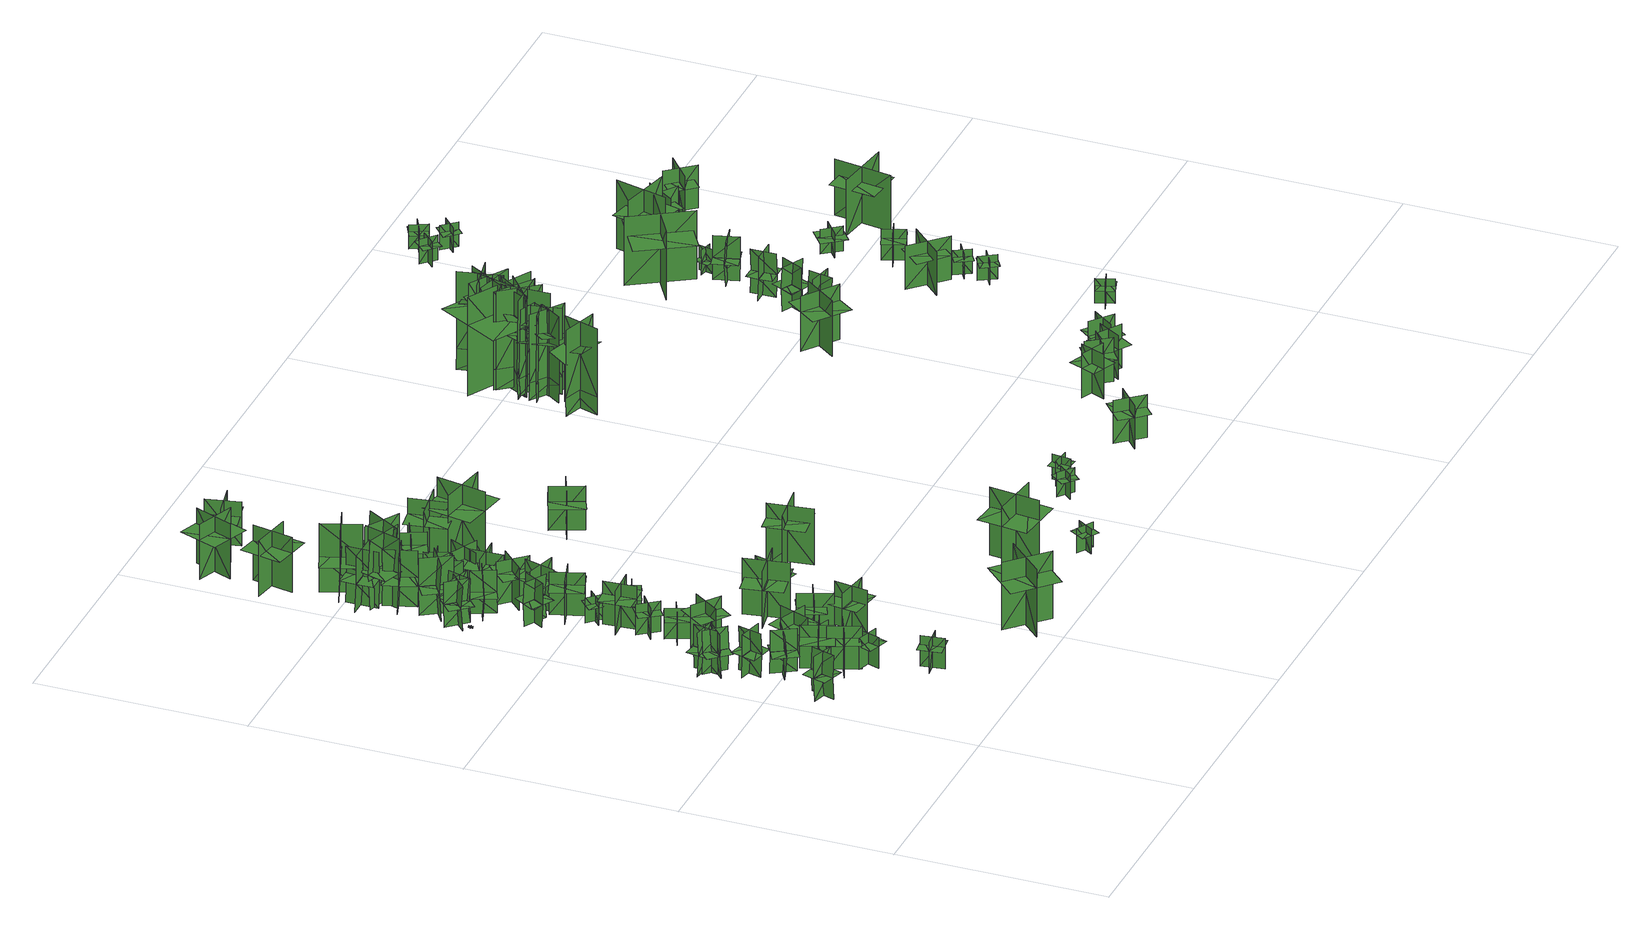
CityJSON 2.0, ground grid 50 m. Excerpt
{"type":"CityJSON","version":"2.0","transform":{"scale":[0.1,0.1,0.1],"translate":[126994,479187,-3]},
"CityObjects":{
"tree1":{"type":"SolitaryVegetationObject","geometry":[{"type":"MultiSurface","lod":"1","boundaries":[[[0,1,2]],[[0,2,3]],[[4,5,6]],[[4,6,7]],[[8,9,5]],[[8,5,4]],[[10,11,1]],[[10,1,0]],[[0,1,12]],[[0,12,13]],[[0,14,15]],[[0,15,1]]]}]},
"tree2":{"type":"SolitaryVegetationObject","geometry":[{"type":"MultiSurface","lod":"1","boundaries":[[[16,17,18]],[[16,18,19]],[[20,21,22]],[[20,22,23]],[[24,25,26]],[[24,26,27]],[[24,27,28]],[[24,28,29]]]}]},
"tree3":{"type":"SolitaryVegetationObject","geometry":[{"type":"MultiSurface","lod":"1","boundaries":[[[30,31,32]],[[30,32,33]],[[34,35,36]],[[34,36,37]],[[38,39,35]],[[38,35,34]],[[40,41,31]],[[40,31,30]],[[30,31,42]],[[30,42,43]],[[30,44,45]],[[30,45,31]]]}]},
"tree4":{"type":"SolitaryVegetationObject","geometry":[{"type":"MultiSurface","lod":"1","boundaries":[[[46,47,48]],[[46,48,49]],[[50,51,52]],[[50,52,53]],[[54,55,51]],[[54,51,50]],[[56,57,47]],[[56,47,46]],[[46,47,58]],[[46,58,59]],[[46,60,61]],[[46,61,47]]]}]},
"tree5":{"type":"SolitaryVegetationObject","geometry":[{"type":"MultiSurface","lod":"1","boundaries":[[[62,63,64]],[[62,64,65]],[[66,67,68]],[[66,68,69]],[[70,71,67]],[[70,67,66]],[[72,73,63]],[[72,63,62]],[[62,63,74]],[[62,74,75]],[[62,76,77]],[[62,77,63]]]}]},
"tree6":{"type":"SolitaryVegetationObject","geometry":[{"type":"MultiSurface","lod":"1","boundaries":[[[78,79,80]],[[78,80,81]],[[82,83,84]],[[82,84,85]],[[86,87,83]],[[86,83,82]],[[88,89,79]],[[88,79,78]],[[78,79,90]],[[78,90,91]],[[78,92,93]],[[78,93,79]]]}]},
"tree7":{"type":"SolitaryVegetationObject","geometry":[{"type":"MultiSurface","lod":"1","boundaries":[[[94,95,96]],[[94,96,97]],[[98,99,100]],[[98,100,101]],[[102,103,104]],[[102,104,105]],[[102,105,106]],[[102,106,107]]]}]},
"tree8":{"type":"SolitaryVegetationObject","geometry":[{"type":"MultiSurface","lod":"1","boundaries":[[[108,109,110]],[[108,110,111]],[[112,113,114]],[[112,114,115]],[[116,117,118]],[[116,118,119]],[[116,119,120]],[[116,120,121]]]}]},
"tree9":{"type":"SolitaryVegetationObject","geometry":[{"type":"MultiSurface","lod":"1","boundaries":[[[122,123,124]],[[122,124,125]],[[126,127,128]],[[126,128,129]],[[130,131,132]],[[130,132,133]],[[130,133,134]],[[130,134,135]]]}]},
"tree10":{"type":"SolitaryVegetationObject","geometry":[{"type":"MultiSurface","lod":"1","boundaries":[[[136,137,138]],[[136,138,139]],[[140,141,142]],[[140,142,143]],[[144,145,146]],[[144,146,147]],[[144,147,148]],[[144,148,149]]]}]},
"tree11":{"type":"SolitaryVegetationObject","geometry":[{"type":"MultiSurface","lod":"1","boundaries":[[[150,151,152]],[[150,152,153]],[[154,155,156]],[[154,156,157]],[[158,159,160]],[[158,160,161]],[[158,161,162]],[[158,162,163]]]}]},
"tree12":{"type":"SolitaryVegetationObject","geometry":[{"type":"MultiSurface","lod":"1","boundaries":[[[164,165,166]],[[164,166,167]],[[168,169,170]],[[168,170,171]],[[172,173,174]],[[172,174,175]],[[172,175,176]],[[172,176,177]]]}]},
"tree13":{"type":"SolitaryVegetationObject","geometry":[{"type":"MultiSurface","lod":"1","boundaries":[[[178,179,180]],[[178,180,181]],[[182,183,184]],[[182,184,185]],[[186,187,188]],[[186,188,189]],[[186,189,190]],[[186,190,191]]]}]},
"tree14":{"type":"SolitaryVegetationObject","geometry":[{"type":"MultiSurface","lod":"1","boundaries":[[[192,193,194]],[[192,194,195]],[[196,197,198]],[[196,198,199]],[[200,201,197]],[[200,197,196]],[[202,203,193]],[[202,193,192]],[[192,193,204]],[[192,204,205]],[[192,206,207]],[[192,207,193]]]}]},
"tree15":{"type":"SolitaryVegetationObject","geometry":[{"type":"MultiSurface","lod":"1","boundaries":[[[208,209,210]],[[208,210,211]],[[212,213,214]],[[212,214,215]],[[216,217,218]],[[216,218,219]],[[216,219,220]],[[216,220,221]]]}]},
"tree16":{"type":"SolitaryVegetationObject","geometry":[{"type":"MultiSurface","lod":"1","boundaries":[[[222,223,224]],[[222,224,225]],[[226,227,228]],[[226,228,229]],[[230,231,227]],[[230,227,226]],[[232,233,223]],[[232,223,222]],[[222,223,234]],[[222,234,235]],[[222,236,237]],[[222,237,223]]]}]},
"tree17":{"type":"SolitaryVegetationObject","geometry":[{"type":"MultiSurface","lod":"1","boundaries":[[[238,239,240]],[[238,240,241]],[[242,243,244]],[[242,244,245]],[[246,247,248]],[[246,248,249]],[[246,249,250]],[[246,250,251]]]}]},
"tree18":{"type":"SolitaryVegetationObject","geometry":[{"type":"MultiSurface","lod":"1","boundaries":[[[252,253,254]],[[252,254,255]],[[256,257,258]],[[256,258,259]],[[260,261,262]],[[260,262,263]],[[260,263,264]],[[260,264,265]]]}]},
"tree19":{"type":"SolitaryVegetationObject","geometry":[{"type":"MultiSurface","lod":"1","boundaries":[[[266,267,268]],[[266,268,269]],[[270,271,272]],[[270,272,273]],[[274,275,271]],[[274,271,270]],[[276,277,267]],[[276,267,266]],[[266,267,278]],[[266,278,279]],[[266,280,281]],[[266,281,267]]]}]},
"tree20":{"type":"SolitaryVegetationObject","geometry":[{"type":"MultiSurface","lod":"1","boundaries":[[[282,283,284]],[[282,284,285]],[[286,287,288]],[[286,288,289]],[[290,291,287]],[[290,287,286]],[[292,293,283]],[[292,283,282]],[[282,283,294]],[[282,294,295]],[[282,296,297]],[[282,297,283]]]}]},
"tree21":{"type":"SolitaryVegetationObject","geometry":[{"type":"MultiSurface","lod":"1","boundaries":[[[298,299,300]],[[298,300,301]],[[302,303,304]],[[302,304,305]],[[306,307,308]],[[306,308,309]],[[306,307,310]],[[306,310,311]]]}]},
"tree22":{"type":"SolitaryVegetationObject","geometry":[{"type":"MultiSurface","lod":"1","boundaries":[[[312,313,314]],[[312,314,315]],[[316,317,318]],[[316,318,319]],[[320,321,322]],[[320,322,323]],[[320,323,324]],[[320,324,325]]]}]},
"tree23":{"type":"SolitaryVegetationObject","geometry":[{"type":"MultiSurface","lod":"1","boundaries":[[[326,327,328]],[[326,328,329]],[[330,331,332]],[[330,332,333]],[[334,335,331]],[[334,331,330]],[[336,337,327]],[[336,327,326]],[[326,327,338]],[[326,338,339]],[[326,340,341]],[[326,341,327]]]}]},
"tree24":{"type":"SolitaryVegetationObject","geometry":[{"type":"MultiSurface","lod":"1","boundaries":[[[342,343,344]],[[342,344,345]],[[346,347,348]],[[346,348,349]],[[350,351,347]],[[350,347,346]],[[352,353,343]],[[352,343,342]],[[342,343,354]],[[342,354,355]],[[342,356,357]],[[342,357,343]]]}]},
"tree25":{"type":"SolitaryVegetationObject","geometry":[{"type":"MultiSurface","lod":"1","boundaries":[[[358,359,360]],[[358,360,361]],[[362,363,364]],[[362,364,365]],[[366,367,368]],[[366,368,369]],[[366,369,370]],[[366,370,371]]]}]},
"tree26":{"type":"SolitaryVegetationObject","geometry":[{"type":"MultiSurface","lod":"1","boundaries":[[[372,373,374]],[[372,374,375]],[[376,377,378]],[[376,378,379]],[[380,381,377]],[[380,377,376]],[[382,383,373]],[[382,373,372]],[[372,373,384]],[[372,384,385]],[[372,386,387]],[[372,387,373]]]}]},
"tree27":{"type":"SolitaryVegetationObject","geometry":[{"type":"MultiSurface","lod":"1","boundaries":[[[388,389,390]],[[388,390,391]],[[392,393,394]],[[392,394,395]],[[396,397,393]],[[396,393,392]],[[398,399,389]],[[398,389,388]],[[388,389,400]],[[388,400,401]],[[388,402,403]],[[388,403,389]]]}]},
"tree28":{"type":"SolitaryVegetationObject","geometry":[{"type":"MultiSurface","lod":"1","boundaries":[[[404,405,406]],[[404,406,407]],[[408,409,410]],[[408,410,411]],[[412,413,414]],[[412,414,415]],[[412,415,416]],[[412,416,417]]]}]},
"tree29":{"type":"SolitaryVegetationObject","geometry":[{"type":"MultiSurface","lod":"1","boundaries":[[[418,419,420]],[[418,420,421]],[[422,423,424]],[[422,424,425]],[[426,427,428]],[[426,428,429]],[[426,429,430]],[[426,430,431]]]}]},
"tree30":{"type":"SolitaryVegetationObject","geometry":[{"type":"MultiSurface","lod":"1","boundaries":[[[432,433,434]],[[432,434,435]],[[436,437,438]],[[436,438,439]],[[440,441,442]],[[440,442,443]],[[440,443,444]],[[440,444,445]]]}]},
"tree31":{"type":"SolitaryVegetationObject","geometry":[{"type":"MultiSurface","lod":"1","boundaries":[[[446,447,448]],[[446,448,449]],[[450,451,452]],[[450,452,453]],[[454,455,451]],[[454,451,450]],[[456,457,447]],[[456,447,446]],[[446,447,458]],[[446,458,459]],[[446,460,461]],[[446,461,447]]]}]},
"tree32":{"type":"SolitaryVegetationObject","geometry":[{"type":"MultiSurface","lod":"1","boundaries":[[[462,463,464]],[[462,464,465]],[[466,467,468]],[[466,468,469]],[[470,471,467]],[[470,467,466]],[[472,473,463]],[[472,463,462]],[[462,463,474]],[[462,474,475]],[[462,476,477]],[[462,477,463]]]}]},
"tree33":{"type":"SolitaryVegetationObject","geometry":[{"type":"MultiSurface","lod":"1","boundaries":[[[478,479,480]],[[478,480,481]],[[482,483,484]],[[482,484,485]],[[486,487,488]],[[486,488,489]],[[486,487,490]],[[486,490,491]]]}]},
"tree34":{"type":"SolitaryVegetationObject","geometry":[{"type":"MultiSurface","lod":"1","boundaries":[[[492,493,494]],[[492,494,495]],[[496,497,498]],[[496,498,499]],[[500,501,502]],[[500,502,503]],[[500,503,504]],[[500,504,505]]]}]},
"tree35":{"type":"SolitaryVegetationObject","geometry":[{"type":"MultiSurface","lod":"1","boundaries":[[[506,507,508]],[[506,508,509]],[[510,511,512]],[[510,512,513]],[[514,515,511]],[[514,511,510]],[[516,517,507]],[[516,507,506]],[[506,507,518]],[[506,518,519]],[[506,520,521]],[[506,521,507]]]}]},
"tree36":{"type":"SolitaryVegetationObject","geometry":[{"type":"MultiSurface","lod":"1","boundaries":[[[522,523,524]],[[522,524,525]],[[526,527,528]],[[526,528,529]],[[530,531,532]],[[530,532,533]],[[530,533,534]],[[530,534,535]]]}]},
"tree37":{"type":"SolitaryVegetationObject","geometry":[{"type":"MultiSurface","lod":"1","boundaries":[[[536,537,538]],[[536,538,539]],[[540,541,542]],[[540,542,543]],[[544,545,546]],[[544,546,547]],[[544,547,548]],[[544,548,549]]]}]},
"tree38":{"type":"SolitaryVegetationObject","geometry":[{"type":"MultiSurface","lod":"1","boundaries":[[[550,551,552]],[[550,552,553]],[[554,555,556]],[[554,556,557]],[[558,559,560]],[[558,560,561]],[[558,559,562]],[[558,562,563]]]}]},
"tree39":{"type":"SolitaryVegetationObject","geometry":[{"type":"MultiSurface","lod":"1","boundaries":[[[564,565,566]],[[564,566,567]],[[568,569,570]],[[568,570,571]],[[572,573,569]],[[572,569,568]],[[574,575,565]],[[574,565,564]],[[564,565,576]],[[564,576,577]],[[564,578,579]],[[564,579,565]]]}]},
"tree40":{"type":"SolitaryVegetationObject","geometry":[{"type":"MultiSurface","lod":"1","boundaries":[[[580,581,582]],[[580,582,583]],[[584,585,586]],[[584,586,587]],[[588,589,590]],[[588,590,591]],[[588,591,592]],[[588,592,593]]]}]},
"tree41":{"type":"SolitaryVegetationObject","geometry":[{"type":"MultiSurface","lod":"1","boundaries":[[[594,595,596]],[[594,596,597]],[[598,599,600]],[[598,600,601]],[[602,603,599]],[[602,599,598]],[[604,605,595]],[[604,595,594]],[[594,595,606]],[[594,606,607]],[[594,608,609]],[[594,609,595]]]}]},
"tree42":{"type":"SolitaryVegetationObject","geometry":[{"type":"MultiSurface","lod":"1","boundaries":[[[610,611,612]],[[610,612,613]],[[614,615,616]],[[614,616,617]],[[618,619,620]],[[618,620,621]],[[618,621,622]],[[618,622,623]]]}]},
"tree43":{"type":"SolitaryVegetationObject","geometry":[{"type":"MultiSurface","lod":"1","boundaries":[[[624,625,626]],[[624,626,627]],[[628,629,630]],[[628,630,631]],[[632,633,634]],[[632,634,635]],[[632,635,636]],[[632,636,637]]]}]},
"tree44":{"type":"SolitaryVegetationObject","geometry":[{"type":"MultiSurface","lod":"1","boundaries":[[[638,639,640]],[[638,640,641]],[[642,643,644]],[[642,644,645]],[[646,647,648]],[[646,648,649]],[[646,649,650]],[[646,650,651]]]}]},
"tree45":{"type":"SolitaryVegetationObject","geometry":[{"type":"MultiSurface","lod":"1","boundaries":[[[652,653,654]],[[652,654,655]],[[656,657,658]],[[656,658,659]],[[660,661,662]],[[660,662,663]],[[660,663,664]],[[660,664,665]]]}]},
"tree46":{"type":"SolitaryVegetationObject","geometry":[{"type":"MultiSurface","lod":"1","boundaries":[[[666,667,668]],[[666,668,669]],[[670,671,672]],[[670,672,673]],[[674,675,676]],[[674,676,677]],[[674,677,678]],[[674,678,679]]]}]},
"tree47":{"type":"SolitaryVegetationObject","geometry":[{"type":"MultiSurface","lod":"1","boundaries":[[[680,681,682]],[[680,682,683]],[[684,685,686]],[[684,686,687]],[[688,689,690]],[[688,690,691]],[[688,689,692]],[[688,692,693]]]}]},
"tree48":{"type":"SolitaryVegetationObject","geometry":[{"type":"MultiSurface","lod":"1","boundaries":[[[694,695,696]],[[694,696,697]],[[698,699,700]],[[698,700,701]],[[702,703,704]],[[702,704,705]],[[702,705,706]],[[702,706,707]]]}]},
"tree49":{"type":"SolitaryVegetationObject","geometry":[{"type":"MultiSurface","lod":"1","boundaries":[[[708,709,710]],[[708,710,711]],[[712,713,714]],[[712,714,715]],[[716,717,718]],[[716,718,719]],[[716,720,721]],[[716,721,717]]]}]},
"tree50":{"type":"SolitaryVegetationObject","geometry":[{"type":"MultiSurface","lod":"1","boundaries":[[[722,723,724]],[[722,724,725]],[[726,727,728]],[[726,728,729]],[[730,731,732]],[[730,732,733]],[[730,733,734]],[[730,734,735]]]}]},
"tree51":{"type":"SolitaryVegetationObject","geometry":[{"type":"MultiSurface","lod":"1","boundaries":[[[736,737,738]],[[736,738,739]],[[740,741,742]],[[740,742,743]],[[744,745,746]],[[744,746,747]],[[744,747,748]],[[744,748,749]]]}]},
"tree52":{"type":"SolitaryVegetationObject","geometry":[{"type":"MultiSurface","lod":"1","boundaries":[[[750,751,752]],[[750,752,753]],[[754,755,756]],[[754,756,757]],[[758,759,760]],[[758,760,761]],[[758,759,762]],[[758,762,763]]]}]},
"tree53":{"type":"SolitaryVegetationObject","geometry":[{"type":"MultiSurface","lod":"1","boundaries":[[[764,765,766]],[[764,766,767]],[[768,769,770]],[[768,770,771]],[[772,773,774]],[[772,774,775]],[[772,775,776]],[[772,776,777]]]}]},
"tree54":{"type":"SolitaryVegetationObject","geometry":[{"type":"MultiSurface","lod":"1","boundaries":[[[778,779,780]],[[778,780,781]],[[782,783,784]],[[782,784,785]],[[786,787,788]],[[786,788,789]],[[786,789,790]],[[786,790,791]]]}]},
"tree55":{"type":"SolitaryVegetationObject","geometry":[{"type":"MultiSurface","lod":"1","boundaries":[[[792,793,794]],[[792,794,795]],[[796,797,798]],[[796,798,799]],[[800,801,802]],[[800,802,803]],[[800,803,804]],[[800,804,805]]]}]},
"tree56":{"type":"SolitaryVegetationObject","geometry":[{"type":"MultiSurface","lod":"1","boundaries":[[[806,807,808]],[[806,808,809]],[[810,811,812]],[[810,812,813]],[[814,815,811]],[[814,811,810]],[[816,817,807]],[[816,807,806]],[[818,819,820]],[[818,820,821]],[[822,823,824]],[[822,824,825]]]}]},
"tree57":{"type":"SolitaryVegetationObject","geometry":[{"type":"MultiSurface","lod":"1","boundaries":[[[826,827,828]],[[826,828,829]],[[830,831,832]],[[830,832,833]],[[834,835,831]],[[834,831,830]],[[836,837,827]],[[836,827,826]],[[838,839,840]],[[838,840,841]],[[842,843,844]],[[842,844,845]]]}]},
"tree58":{"type":"SolitaryVegetationObject","geometry":[{"type":"MultiSurface","lod":"1","boundaries":[[[846,847,848]],[[846,848,849]],[[850,851,852]],[[850,852,853]],[[854,855,851]],[[854,851,850]],[[856,857,847]],[[856,847,846]],[[858,859,860]],[[858,860,861]],[[862,863,864]],[[862,864,865]]]}]},
"tree59":{"type":"SolitaryVegetationObject","geometry":[{"type":"MultiSurface","lod":"1","boundaries":[[[866,867,868]],[[866,868,869]],[[870,871,872]],[[870,872,873]],[[874,875,871]],[[874,871,870]],[[876,877,867]],[[876,867,866]],[[878,879,880]],[[878,880,881]],[[882,883,884]],[[882,884,885]]]}]},
"tree60":{"type":"SolitaryVegetationObject","geometry":[{"type":"MultiSurface","lod":"1","boundaries":[[[886,887,888]],[[886,888,889]],[[890,891,892]],[[890,892,893]],[[894,895,891]],[[894,891,890]],[[896,897,887]],[[896,887,886]],[[898,899,900]],[[898,900,901]],[[902,903,904]],[[902,904,905]]]}]},
"tree61":{"type":"SolitaryVegetationObject","geometry":[{"type":"MultiSurface","lod":"1","boundaries":[[[906,907,908]],[[906,908,909]],[[867,910,911]],[[867,911,912]],[[913,914,910]],[[913,910,867]],[[915,916,907]],[[915,907,906]],[[917,918,919]],[[917,919,920]],[[921,922,923]],[[921,923,924]]]}]},
"tree62":{"type":"SolitaryVegetationObject","geometry":[{"type":"MultiSurface","lod":"1","boundaries":[[[925,926,927]],[[925,927,928]],[[929,930,931]],[[929,931,932]],[[933,934,930]],[[933,930,929]],[[935,936,926]],[[935,926,925]],[[937,938,939]],[[937,939,940]],[[941,942,943]],[[941,943,944]]]}]},
"tree63":{"type":"SolitaryVegetationObject","geometry":[{"type":"MultiSurface","lod":"1","boundaries":[[[945,946,947]],[[945,947,948]],[[949,950,951]],[[949,951,952]],[[953,954,955]],[[953,955,956]],[[953,956,957]],[[953,957,958]]]}]},
"tree64":{"type":"SolitaryVegetationObject","geometry":[{"type":"MultiSurface","lod":"1","boundaries":[[[959,960,961]],[[959,961,962]],[[963,964,965]],[[963,965,966]],[[967,968,964]],[[967,964,963]],[[969,970,960]],[[969,960,959]],[[971,972,973]],[[971,973,974]],[[975,976,977]],[[975,977,978]]]}]},
"tree65":{"type":"SolitaryVegetationObject","geometry":[{"type":"MultiSurface","lod":"1","boundaries":[[[979,980,981]],[[979,981,982]],[[983,984,985]],[[983,985,986]],[[987,988,984]],[[987,984,983]],[[989,990,980]],[[989,980,979]],[[991,992,993]],[[991,993,994]],[[995,996,997]],[[995,997,998]]]}]},
"tree66":{"type":"SolitaryVegetationObject","geometry":[{"type":"MultiSurface","lod":"1","boundaries":[[[999,1000,1001]],[[999,1001,1002]],[[1003,1004,1005]],[[1003,1005,1006]],[[1007,1008,1004]],[[1007,1004,1003]],[[1009,1010,1000]],[[1009,1000,999]],[[1011,1012,1013]],[[1011,1013,1014]],[[1015,1016,1017]],[[1015,1017,1018]]]}]},
"tree67":{"type":"SolitaryVegetationObject","geometry":[{"type":"MultiSurface","lod":"1","boundaries":[[[1019,1020,1021]],[[1019,1021,1022]],[[1023,1024,1025]],[[1023,1025,1026]],[[1027,1028,1029]],[[1027,1029,1030]],[[1027,1031,1032]],[[1027,1032,1028]]]}]},
"tree68":{"type":"SolitaryVegetationObject","geometry":[{"type":"MultiSurface","lod":"1","boundaries":[[[1033,1034,1035]],[[1033,1035,1036]],[[1037,1038,1039]],[[1037,1039,1040]],[[1041,1042,1043]],[[1041,1043,1044]],[[1041,1045,1046]],[[1041,1046,1042]]]}]},
"tree69":{"type":"SolitaryVegetationObject","geometry":[{"type":"MultiSurface","lod":"1","boundaries":[[[1047,1048,1049]],[[1047,1049,1050]],[[1051,1052,1053]],[[1051,1053,1054]],[[1055,1056,1057]],[[1055,1057,1058]],[[1055,1059,1060]],[[1055,1060,1056]]]}]},
"tree70":{"type":"SolitaryVegetationObject","geometry":[{"type":"MultiSurface","lod":"1","boundaries":[[[1061,1062,1063]],[[1061,1063,1064]],[[1065,1066,1067]],[[1065,1067,1068]],[[1069,1070,1071]],[[1069,1071,1072]],[[1069,1073,1074]],[[1069,1074,1070]]]}]},
"tree71":{"type":"SolitaryVegetationObject","geometry":[{"type":"MultiSurface","lod":"1","boundaries":[[[1075,1076,1077]],[[1075,1077,1078]],[[1079,1080,1081]],[[1079,1081,1082]],[[1083,1084,1085]],[[1083,1085,1086]],[[1083,1086,1087]],[[1083,1087,1088]]]}]},
"tree72":{"type":"SolitaryVegetationObject","geometry":[{"type":"MultiSurface","lod":"1","boundaries":[[[1089,1090,1091]],[[1089,1091,1092]],[[1093,1094,1095]],[[1093,1095,1096]],[[1097,1098,1094]],[[1097,1094,1093]],[[1099,1100,1090]],[[1099,1090,1089]],[[1089,1090,1101]],[[1089,1101,1102]],[[1089,1103,1104]],[[1089,1104,1090]]]}]},
"tree73":{"type":"SolitaryVegetationObject","geometry":[{"type":"MultiSurface","lod":"1","boundaries":[[[1105,1106,1107]],[[1105,1107,1108]],[[1109,1110,1111]],[[1109,1111,1112]],[[1113,1114,1110]],[[1113,1110,1109]],[[1115,1116,1106]],[[1115,1106,1105]],[[1105,1106,1117]],[[1105,1117,1118]],[[1105,1119,1120]],[[1105,1120,1106]]]}]},
"tree74":{"type":"SolitaryVegetationObject","geometry":[{"type":"MultiSurface","lod":"1","boundaries":[[[1121,1122,1123]],[[1121,1123,1124]],[[1125,1126,1127]],[[1125,1127,1128]],[[1129,1130,1131]],[[1129,1131,1132]],[[1129,1132,1133]],[[1129,1133,1134]]]}]},
"tree75":{"type":"SolitaryVegetationObject","geometry":[{"type":"MultiSurface","lod":"1","boundaries":[[[1135,1136,1137]],[[1135,1137,1138]],[[1139,1140,1141]],[[1139,1141,1142]],[[1143,1144,1140]],[[1143,1140,1139]],[[1145,1146,1136]],[[1145,1136,1135]],[[1135,1136,1147]],[[1135,1147,1148]],[[1135,1149,1150]],[[1135,1150,1136]]]}]},
"tree76":{"type":"SolitaryVegetationObject","geometry":[{"type":"MultiSurface","lod":"1","boundaries":[[[1151,1152,1153]],[[1151,1153,1154]],[[1155,1156,1157]],[[1155,1157,1158]],[[1159,1160,1161]],[[1159,1161,1162]],[[1159,1162,1163]],[[1159,1163,1164]]]}]},
"tree77":{"type":"SolitaryVegetationObject","geometry":[{"type":"MultiSurface","lod":"1","boundaries":[[[1165,1166,1167]],[[1165,1167,1168]],[[1169,1170,1171]],[[1169,1171,1172]],[[1173,1174,1175]],[[1173,1175,1176]],[[1173,1176,1177]],[[1173,1177,1178]]]}]},
"tree78":{"type":"SolitaryVegetationObject","geometry":[{"type":"MultiSurface","lod":"1","boundaries":[[[1179,1180,1181]],[[1179,1181,1182]],[[1183,1184,1185]],[[1183,1185,1186]],[[1187,1188,1189]],[[1187,1189,1190]],[[1187,1190,1191]],[[1187,1191,1192]]]}]},
"tree79":{"type":"SolitaryVegetationObject","geometry":[{"type":"MultiSurface","lod":"1","boundaries":[[[1193,1194,1195]],[[1193,1195,1196]],[[1197,1198,1199]],[[1197,1199,1200]],[[1201,1202,1203]],[[1201,1203,1204]],[[1201,1204,1205]],[[1201,1205,1206]]]}]},
"tree80":{"type":"SolitaryVegetationObject","geometry":[{"type":"MultiSurface","lod":"1","boundaries":[[[1207,1208,1209]],[[1207,1209,1210]],[[1211,1212,1213]],[[1211,1213,1214]],[[1215,1216,1212]],[[1215,1212,1211]],[[1217,1218,1208]],[[1217,1208,1207]],[[1207,1208,1219]],[[1207,1219,1220]],[[1207,1221,1222]],[[1207,1222,1208]]]}]},
"tree81":{"type":"SolitaryVegetationObject","geometry":[{"type":"MultiSurface","lod":"1","boundaries":[[[1223,1224,1225]],[[1223,1225,1226]],[[1227,1228,1229]],[[1227,1229,1230]],[[1231,1232,1233]],[[1231,1233,1234]],[[1231,1234,1235]],[[1231,1235,1236]]]}]},
"tree82":{"type":"SolitaryVegetationObject","geometry":[{"type":"MultiSurface","lod":"1","boundaries":[[[1237,1238,1239]],[[1237,1239,1240]],[[1241,1242,1243]],[[1241,1243,1244]],[[1245,1246,1242]],[[1245,1242,1241]],[[1247,1248,1238]],[[1247,1238,1237]],[[1237,1238,1249]],[[1237,1249,1250]],[[1237,1251,1252]],[[1237,1252,1238]]]}]},
"tree83":{"type":"SolitaryVegetationObject","geometry":[{"type":"MultiSurface","lod":"1","boundaries":[[[1253,1254,1255]],[[1253,1255,1256]],[[1257,1258,1259]],[[1257,1259,1260]],[[1261,1262,1263]],[[1261,1263,1264]],[[1261,1264,1265]],[[1261,1265,1266]]]}]},
"tree84":{"type":"SolitaryVegetationObject","geometry":[{"type":"MultiSurface","lod":"1","boundaries":[[[1267,1268,1269]],[[1267,1269,1270]],[[1271,1272,1273]],[[1271,1273,1274]],[[1275,1276,1277]],[[1275,1277,1278]],[[1275,1278,1279]],[[1275,1279,1280]]]}]},
"tree85":{"type":"SolitaryVegetationObject","geometry":[{"type":"MultiSurface","lod":"1","boundaries":[[[1281,1282,1283]],[[1281,1283,1284]],[[1285,1286,1287]],[[1285,1287,1288]],[[1289,1290,1291]],[[1289,1291,1292]],[[1289,1292,1293]],[[1289,1293,1294]]]}]},
"tree86":{"type":"SolitaryVegetationObject","geometry":[{"type":"MultiSurface","lod":"1","boundaries":[[[1295,1296,1297]],[[1295,1297,1298]],[[1299,1300,1301]],[[1299,1301,1302]],[[1303,1304,1305]],[[1303,1305,1306]],[[1303,1306,1307]],[[1303,1307,1308]]]}]},
"tree87":{"type":"SolitaryVegetationObject","geometry":[{"type":"MultiSurface","lod":"1","boundaries":[[[1309,1310,1311]],[[1309,1311,1312]],[[1313,1314,1315]],[[1313,1315,1316]],[[1317,1318,1319]],[[1317,1319,1320]],[[1317,1320,1321]],[[1317,1321,1322]]]}]},
"tree88":{"type":"SolitaryVegetationObject","geometry":[{"type":"MultiSurface","lod":"1","boundaries":[[[1323,1324,1325]],[[1323,1325,1326]],[[1327,1328,1329]],[[1327,1329,1330]],[[1331,1332,1333]],[[1331,1333,1334]],[[1331,1334,1335]],[[1331,1335,1336]]]}]},
"tree89":{"type":"SolitaryVegetationObject","geometry":[{"type":"MultiSurface","lod":"1","boundaries":[[[1337,1338,1339]],[[1337,1339,1340]],[[1341,1342,1343]],[[1341,1343,1344]],[[1345,1346,1347]],[[1345,1347,1348]],[[1345,1348,1349]],[[1345,1349,1350]]]}]},
"tree90":{"type":"SolitaryVegetationObject","geometry":[{"type":"MultiSurface","lod":"1","boundaries":[[[1351,1352,1353]],[[1351,1353,1354]],[[1355,1356,1357]],[[1355,1357,1358]],[[1359,1360,1361]],[[1359,1361,1362]],[[1359,1362,1363]],[[1359,1363,1364]]]}]}
},
"vertices":[
[40,399,65],[97,382,65],[106,411,66],[49,428,66],[76,419,65],[59,362,65],[62,361,120],[79,418,120],[79,418,11],[62,361,11],[39,396,11],[96,379,11],[97,382,120],[40,399,120],[31,370,66],[88,353,66],
[196,213,53],[204,158,53],[204,158,129],[196,213,129],[174,183,53],[229,191,53],[229,191,129],[174,183,129],[174,183,108],[178,156,108],[233,164,108],[229,191,108],[225,218,108],[170,211,108],
[144,478,65],[113,529,65],[87,513,65],[118,462,65],[104,487,65],[155,518,65],[153,521,119],[102,490,119],[102,490,10],[153,521,10],[147,479,10],[115,530,10],[113,529,119],[144,478,119],[170,494,65],[139,545,65],
[64,626,59],[109,665,59],[88,688,59],[44,649,59],[66,667,59],[105,622,59],[108,625,113],[68,669,113],[68,669,4],[108,625,4],[66,624,4],[110,663,4],[109,665,113],[64,626,113],[84,603,59],[128,643,59],
[138,566,61],[80,580,61],[72,550,61],[130,536,61],[103,544,61],[117,601,61],[114,602,115],[99,545,115],[99,545,6],[114,602,6],[138,568,6],[81,582,6],[80,580,115],[138,566,115],[145,595,61],[87,609,61],
[76,637,59],[86,696,59],[55,701,59],[46,642,59],[51,670,59],[110,660,59],[111,664,114],[52,674,114],[52,674,5],[111,664,5],[79,637,5],[88,695,5],[86,696,114],[76,637,114],[106,632,59],[116,691,59],
[135,426,14],[207,452,14],[207,452,122],[135,426,122],[181,404,14],[155,476,14],[155,476,122],[181,404,122],[181,404,92],[218,417,92],[191,490,92],[155,476,92],[118,463,92],[145,390,92],
[170,420,14],[201,349,14],[201,349,122],[170,420,122],[151,372,14],[222,404,14],[222,404,122],[151,372,122],[151,372,92],[167,337,92],[237,368,92],[222,404,92],[206,439,92],[135,407,92],
[234,331,24],[181,348,24],[181,348,101],[234,331,101],[217,364,24],[200,311,24],[200,311,101],[217,364,101],[217,364,79],[191,372,79],[174,320,79],[200,311,79],[226,303,79],[243,355,79],
[235,496,16],[163,524,16],[163,524,123],[235,496,123],[215,544,16],[187,471,16],[187,471,123],[215,544,123],[215,544,93],[178,557,93],[151,485,93],[187,471,93],[223,457,93],[251,530,93],
[242,445,17],[191,466,17],[191,466,93],[242,445,93],[228,479,17],[207,428,17],[207,428,93],[228,479,93],[228,479,72],[203,490,72],[181,439,72],[207,428,72],[232,417,72],[254,468,72],
[195,733,15],[150,670,15],[150,670,123],[195,733,123],[144,725,15],[207,679,15],[207,679,123],[144,725,123],[144,725,93],[121,693,93],[184,648,93],[207,679,93],[229,711,93],[167,756,93],
[194,779,16],[144,757,16],[144,757,93],[194,779,93],[160,793,16],[182,742,16],[182,742,93],[160,793,93],[160,793,72],[135,782,72],[157,731,72],[182,742,72],[208,753,72],[185,804,72],
[57,1203,13],[63,1203,13],[63,1203,10],[57,1203,10],[60,1203,10],[60,1203,15],[60,1208,15],[60,1208,10],[60,1198,10],[60,1198,15],[57,1198,13],[63,1198,13],[63,1208,13],[57,1208,13],[57,1203,15],[63,1203,15],
[155,857,15],[188,812,15],[188,812,92],[155,857,92],[150,820,15],[194,853,15],[194,853,92],[150,820,92],[150,820,71],[166,798,71],[211,831,71],[194,853,71],[178,876,71],[133,843,71],
[44,1259,65],[83,1214,65],[106,1234,65],[67,1279,65],[85,1257,65],[40,1218,65],[42,1215,120],[87,1254,120],[87,1254,10],[42,1215,10],[42,1257,10],[81,1212,10],[83,1214,120],[44,1259,120],[21,1239,65],[60,1194,65],
[324,513,14],[250,480,14],[250,480,123],[324,513,123],[275,532,14],[275,532,123],[308,457,123],[308,457,14],[275,532,89],[244,518,89],[271,458,89],[302,472,89],[333,486,89],[306,546,89],
[139,899,15],[216,903,15],[216,903,123],[139,899,123],[177,864,15],[173,941,15],[173,941,123],[177,864,123],[177,864,92],[215,866,92],[211,943,92],[173,941,92],[134,939,92],[138,862,92],
[146,1109,68],[116,1058,68],[143,1042,68],[173,1094,68],[157,1070,68],[106,1099,68],[104,1096,122],[156,1066,122],[156,1066,13],[104,1096,13],[144,1110,13],[114,1059,13],[116,1058,122],[146,1109,122],[120,1124,68],[90,1073,68],
[57,1249,66],[114,1233,66],[122,1263,66],[65,1279,66],[92,1270,66],[76,1213,66],[80,1212,120],[96,1269,120],[96,1269,11],[80,1212,11],[56,1247,11],[113,1231,11],[114,1233,120],[57,1249,120],[49,1220,66],[106,1204,66],
[295,433,23],[377,420,23],[377,420,132],[295,433,132],[329,388,23],[341,469,23],[341,469,132],[329,388,132],[295,430,96],[376,417,96],[383,458,96],[301,471,96],[371,385,96],[290,397,96],
[163,946,16],[195,976,16],[195,976,78],[163,946,78],[193,945,16],[162,977,16],[162,977,78],[193,945,78],[193,945,60],[209,960,60],[178,992,60],[162,977,60],[146,962,60],[177,930,60],
[71,1328,81],[111,1263,81],[145,1284,81],[104,1349,81],[122,1317,81],[58,1276,81],[60,1272,151],[125,1313,151],[125,1313,11],[60,1272,11],[68,1326,11],[109,1261,11],[111,1263,151],[71,1328,151],[38,1307,81],[79,1242,81],
[133,1171,68],[109,1225,68],[81,1212,68],[105,1158,68],[94,1185,68],[149,1209,68],[147,1212,122],[93,1188,122],[93,1188,13],[147,1212,13],[136,1172,13],[111,1226,13],[109,1225,122],[133,1171,122],[161,1183,68],[136,1237,68],
[214,1039,15],[140,1016,15],[140,1016,122],[214,1039,122],[168,1063,15],[191,989,15],[191,989,122],[168,1063,122],[168,1063,92],[131,1051,92],[154,977,92],[191,989,92],[228,1001,92],[205,1075,92],
[108,1458,79],[32,1458,79],[32,1418,80],[108,1418,80],[71,1420,79],[72,1496,79],[67,1496,149],[67,1420,149],[67,1420,9],[67,1496,9],[108,1461,9],[32,1461,9],[32,1458,149],[108,1458,149],[108,1497,80],[32,1497,80],
[130,1392,80],[57,1369,80],[69,1331,81],[142,1354,81],[107,1344,80],[83,1417,80],[79,1416,150],[102,1343,150],[102,1343,10],[79,1416,10],[129,1395,10],[56,1372,10],[57,1369,150],[130,1392,150],[118,1429,81],[45,1405,81],
[223,895,16],[271,912,16],[271,912,81],[223,895,81],[251,882,16],[251,882,81],[234,929,81],[234,929,16],[251,882,58],[277,891,58],[260,938,58],[234,929,58],[209,920,58],[226,872,58],
[154,1102,14],[228,1081,14],[228,1081,122],[154,1102,122],[179,1057,14],[200,1132,14],[200,1132,122],[179,1057,122],[179,1057,92],[216,1047,92],[237,1121,92],[200,1132,92],[163,1142,92],[142,1068,92],
[453,125,22],[541,41,22],[541,41,191],[453,125,191],[454,44,22],[539,132,22],[539,132,191],[454,44,191],[454,44,144],[498,2,144],[583,89,144],[539,132,144],[495,174,144],[410,87,144],
[130,1312,66],[146,1254,66],[175,1262,66],[160,1320,66],[166,1292,66],[109,1276,66],[110,1273,120],[167,1288,120],[167,1288,11],[110,1273,11],[128,1311,11],[143,1254,11],[146,1254,120],[130,1312,120],[101,1304,66],[116,1246,66],
[112,1467,96],[84,1379,96],[130,1364,96],[159,1453,96],[143,1411,96],[54,1439,96],[53,1434,182],[141,1405,182],[141,1405,10],[53,1434,10],[109,1469,10],[80,1380,10],[84,1379,182],[112,1467,182],[67,1482,96],[39,1393,96],
[286,615,12],[391,633,12],[391,633,153],[286,615,153],[345,574,12],[327,678,12],[327,678,153],[345,574,153],[287,612,106],[391,630,106],[382,682,106],[278,664,106],[398,587,106],[294,569,106],
[216,1184,15],[160,1130,15],[160,1130,122],[216,1184,122],[164,1185,15],[218,1129,15],[218,1129,122],[164,1185,122],[164,1185,92],[136,1158,92],[191,1102,92],[218,1129,92],[246,1157,92],[192,1212,92],
[137,1533,101],[49,1502,101],[66,1456,102],[154,1488,102],[111,1474,101],[79,1562,101],[74,1560,187],[106,1472,187],[106,1472,16],[74,1560,16],[136,1537,16],[48,1505,16],[49,1502,187],[137,1533,187],[121,1578,102],[33,1546,102],
[195,1259,14],[198,1181,14],[198,1181,122],[195,1259,122],[159,1221,14],[237,1224,14],[237,1224,122],[159,1221,122],[159,1221,92],[161,1182,92],[238,1185,92],[237,1224,92],[235,1263,92],[158,1260,92],
[113,1660,12],[15,1678,12],[15,1678,150],[113,1660,150],[76,1715,12],[57,1617,12],[57,1617,150],[76,1715,150],[76,1715,111],[27,1724,111],[8,1626,111],[57,1617,111],[106,1607,111],[125,1705,111],
[376,594,14],[395,674,14],[395,674,123],[376,594,123],[424,624,14],[344,643,14],[344,643,123],[424,624,123],[379,594,87],[398,674,87],[358,683,87],[339,603,87],[430,666,87],[411,586,87],
[103,1466,98],[184,1418,98],[209,1460,98],[128,1508,98],[166,1483,98],[118,1403,98],[123,1400,183],[171,1480,183],[171,1480,12],[123,1400,12],[102,1463,12],[182,1415,12],[184,1418,183],[103,1466,183],[79,1425,98],[160,1378,98],
[187,1242,13],[221,1312,13],[221,1312,121],[187,1242,121],[236,1259,13],[166,1292,13],[166,1292,121],[236,1259,121],[236,1259,91],[253,1293,91],[183,1327,91],[166,1292,91],[149,1257,91],[219,1224,91],
[121,1525,68],[154,1476,68],[179,1493,68],[147,1542,68],[161,1518,68],[112,1485,68],[114,1482,122],[163,1515,122],[163,1515,13],[114,1482,13],[119,1524,13],[152,1474,13],[154,1476,122],[121,1525,122],[96,1509,68],[128,1459,68],
[215,1315,14],[197,1368,14],[197,1368,91],[215,1315,91],[232,1348,14],[179,1331,14],[179,1331,91],[232,1348,91],[232,1348,69],[223,1374,69],[170,1357,69],[179,1331,69],[188,1304,69],[240,1322,69],
[35,1823,12],[128,1787,12],[128,1787,150],[35,1823,150],[62,1762,12],[98,1855,12],[98,1855,150],[62,1762,150],[62,1762,112],[108,1744,112],[144,1837,112],[98,1855,112],[51,1873,112],[15,1780,112],
[183,1390,13],[253,1422,13],[253,1422,121],[183,1390,121],[231,1372,13],[199,1442,13],[199,1442,121],[231,1372,121],[231,1372,90],[266,1388,90],[234,1458,90],[199,1442,90],[163,1426,90],[196,1355,90],
[225,1490,12],[213,1447,12],[213,1447,73],[225,1490,73],[199,1476,12],[242,1464,12],[242,1464,73],[199,1476,73],[199,1476,56],[194,1454,56],[236,1443,56],[242,1464,56],[248,1485,56],[205,1497,56],
[351,1404,17],[252,1388,17],[252,1388,155],[351,1404,155],[297,1443,17],[313,1345,17],[313,1345,155],[297,1443,155],[297,1443,117],[248,1435,117],[264,1337,117],[313,1345,117],[362,1353,117],[346,1452,117],
[154,1821,13],[235,1838,13],[235,1838,123],[154,1821,123],[201,1791,13],[184,1871,13],[184,1871,123],[201,1791,123],[155,1819,86],[235,1836,86],[227,1876,86],[146,1859,86],[242,1803,86],[162,1786,86],
[291,1346,14],[411,1325,14],[411,1325,184],[291,1346,184],[337,1279,14],[359,1399,14],[359,1399,184],[337,1279,184],[337,1279,136],[397,1269,136],[418,1389,136],[359,1399,136],[299,1410,136],[277,1290,136],
[577,609,14],[563,715,14],[563,715,154],[577,609,154],[627,677,14],[522,662,14],[522,662,154],[627,677,154],[576,618,118],[563,715,118],[521,709,118],[534,613,118],[617,624,118],[604,720,118],
[721,144,27],[735,264,27],[735,264,197],[721,144,197],[785,193,27],[664,208,27],[664,208,197],[785,193,197],[785,193,149],[792,254,149],[671,268,149],[664,208,149],[657,147,149],[778,133,149],
[829,65,22],[853,103,22],[853,103,84],[829,65,84],[858,72,22],[820,95,22],[820,95,84],[858,72,84],[858,72,67],[870,91,67],[832,114,67],[820,95,67],[809,77,67],[846,53,67],
[502,1198,15],[534,1123,15],[534,1123,125],[502,1198,125],[481,1146,15],[557,1179,15],[557,1179,125],[481,1146,125],[499,1197,88],[531,1122,88],[569,1138,88],[537,1213,88],[501,1108,88],[469,1184,88],
[1063,229,18],[1035,195,18],[1035,195,80],[1063,229,80],[1034,226,18],[1068,198,18],[1068,198,80],[1034,226,80],[1034,226,62],[1020,209,62],[1053,181,62],[1068,198,62],[1082,215,62],[1048,243,62],
[1119,240,19],[1075,245,19],[1075,245,81],[1119,240,81],[1101,263,19],[1097,219,19],[1097,219,81],[1101,263,81],[1101,263,63],[1079,265,63],[1075,221,63],[1097,219,63],[1119,217,63],[1123,261,63],
[1288,195,21],[1338,136,21],[1338,136,129],[1288,195,129],[1283,143,21],[1342,194,21],[1342,194,129],[1283,143,129],[1283,143,99],[1309,114,99],[1367,165,99],[1342,194,99],[1317,223,99],[1258,173,99],
[946,1332,76],[1033,1304,76],[1032,1303,246],[946,1331,246],[977,1271,76],[1005,1357,76],[1005,1358,246],[977,1271,246],[977,1271,31],[1005,1358,31],[946,1331,31],[1032,1303,31],[946,1331,159],[1032,1304,159],[1047,1347,175],[960,1375,175],[1021,1307,186],[956,1328,186],[945,1295,195],[1010,1275,195],
[1029,1373,76],[1012,1462,76],[1014,1463,246],[1031,1374,246],[1068,1430,76],[979,1413,76],[979,1412,246],[1068,1429,246],[1068,1429,31],[979,1412,31],[1031,1374,31],[1014,1463,31],[1030,1374,159],[1013,1463,159],[968,1454,176],[985,1365,176],[1015,1450,186],[1029,1384,186],[1062,1390,195],[1049,1457,195],
[1045,1439,77],[993,1366,77],[992,1366,247],[1044,1440,247],[978,1428,77],[1052,1376,77],[1052,1376,247],[978,1429,247],[978,1429,32],[1052,1376,32],[1044,1440,32],[992,1366,32],[1045,1440,160],[992,1366,160],[1030,1339,176],[1082,1413,176],[999,1376,187],[1038,1432,187],[1010,1452,196],[971,1396,196],
[975,1456,82],[1079,1458,82],[1079,1456,277],[975,1454,277],[1031,1401,82],[1029,1505,82],[1029,1505,277],[1031,1401,277],[1031,1401,31],[1029,1505,31],[975,1454,31],[1079,1456,31],[975,1455,177],[1079,1457,177],[1078,1510,196],[974,1508,196],[1065,1457,208],[987,1455,208],[988,1415,218],[1066,1417,218],
[1048,1481,77],[1013,1398,77],[1012,1398,247],[1047,1482,247],[985,1455,77],[1068,1421,77],[1069,1421,247],[985,1456,247],[985,1456,32],[1069,1421,32],[1047,1482,32],[1012,1398,32],[1047,1482,160],[1013,1398,160],[1055,1380,176],[1090,1464,176],[1017,1410,187],[1043,1472,187],[1011,1485,196],[985,1422,196],
[1002,1446,82],[1063,1530,82],[1064,1529,276],[1003,1445,276],[995,1519,82],[995,1518,276],[1079,1457,276],[1079,1457,30],[995,1518,30],[1003,1445,30],[1064,1529,30],[1002,1446,177],[1064,1529,177],[1021,1561,195],[960,1477,195],[1055,1518,207],[1010,1455,207],[1042,1432,218],[1087,1495,218],
[1075,1504,82],[993,1440,82],[992,1441,276],[1074,1505,276],[997,1514,82],[1061,1432,82],[1062,1432,276],[998,1514,276],[998,1514,30],[1062,1432,30],[1074,1505,30],[992,1441,30],[1074,1504,177],[993,1441,177],[1025,1399,196],[1107,1463,196],[1004,1450,207],[1065,1498,207],[1041,1529,218],[980,1480,218],
[1002,1448,24],[1088,1603,24],[1088,1603,270],[1002,1448,270],[1116,1480,24],[961,1566,24],[961,1566,270],[1116,1480,270],[1116,1480,201],[1159,1558,201],[1004,1643,201],[961,1566,201],[918,1489,201],[1073,1403,201],
[1099,1524,81],[998,1549,81],[999,1551,275],[1099,1526,275],[1059,1591,81],[1034,1491,81],[1034,1491,275],[1059,1591,275],[1059,1591,29],[1034,1491,29],[1099,1526,29],[999,1551,29],[1099,1525,176],[998,1550,176],[986,1499,195],[1086,1474,195],[1012,1547,206],[1088,1529,206],[1097,1567,217],[1022,1585,217],
[1097,1526,81],[1009,1580,81],[1009,1582,276],[1097,1527,276],[1079,1602,82],[1025,1514,82],[1025,1513,276],[1080,1602,276],[1080,1602,30],[1025,1513,30],[1097,1527,30],[1009,1582,30],[1097,1527,176],[1009,1581,176],[981,1536,195],[1069,1482,195],[1021,1574,207],[1088,1533,207],[1108,1567,218],[1042,1607,218],
[1049,1626,82],[1069,1524,82],[1067,1524,276],[1047,1626,276],[1005,1561,82],[1107,1581,82],[1106,1582,276],[1005,1562,276],[1005,1562,30],[1106,1582,30],[1047,1626,30],[1067,1524,30],[1048,1626,177],[1068,1524,177],[1120,1534,196],[1100,1636,196],[1065,1538,207],[1049,1614,207],[1011,1606,218],[1027,1530,218],
[1456,284,22],[1482,345,22],[1482,345,133],[1456,284,133],[1503,303,22],[1442,329,22],[1442,329,133],[1503,303,133],[1503,303,97],[1442,329,97],[1428,296,97],[1489,270,97],[1518,336,97],[1456,363,97],
[1550,339,19],[1496,300,19],[1496,300,129],[1550,339,129],[1499,346,19],[1539,293,19],[1539,293,129],[1499,346,129],[1499,346,93],[1539,293,93],[1568,314,93],[1529,368,93],[1470,325,93],[1510,271,93],
[1551,287,18],[1586,343,18],[1586,343,128],[1551,287,128],[1600,299,18],[1544,334,18],[1544,334,128],[1600,299,128],[1600,299,93],[1544,334,93],[1525,303,93],[1581,268,93],[1620,329,93],[1563,365,93],
[1583,370,18],[1635,329,18],[1635,329,128],[1583,370,128],[1589,320,18],[1630,372,18],[1630,372,128],[1589,320,128],[1589,320,92],[1630,372,92],[1601,394,92],[1560,342,92],[1617,297,92],[1658,349,92],
[1470,976,23],[1409,896,23],[1409,896,161],[1470,976,161],[1404,967,23],[1483,907,23],[1483,907,161],[1404,967,161],[1404,967,122],[1374,927,122],[1453,867,122],[1483,907,122],[1513,946,122],[1434,1007,122],
[1535,991,71],[1593,979,71],[1599,1009,71],[1541,1021,71],[1569,1014,71],[1557,956,71],[1560,955,125],[1572,1013,125],[1572,1013,16],[1560,955,16],[1534,988,16],[1593,977,16],[1593,979,125],[1535,991,125],[1529,961,71],[1587,949,71],
[1601,1086,70],[1575,1033,70],[1603,1020,71],[1629,1073,71],[1615,1048,70],[1562,1074,70],[1560,1071,125],[1614,1045,125],[1614,1045,16],[1560,1071,16],[1599,1087,16],[1573,1034,16],[1575,1033,125],[1601,1086,125],[1574,1100,71],[1548,1046,71],
[1403,1841,71],[1372,1810,71],[1372,1810,133],[1403,1841,133],[1373,1841,71],[1405,1810,71],[1405,1810,133],[1373,1841,133],[1373,1841,116],[1358,1825,116],[1390,1794,116],[1405,1810,116],[1421,1826,116],[1389,1857,116],
[1643,1135,70],[1583,1135,70],[1584,1104,71],[1643,1105,71],[1615,1105,70],[1614,1165,70],[1610,1165,125],[1611,1105,125],[1611,1105,16],[1610,1165,16],[1643,1138,16],[1583,1137,16],[1583,1135,125],[1643,1135,125],[1643,1165,71],[1583,1165,71],
[1630,1397,28],[1495,1315,28],[1495,1315,199],[1630,1397,199],[1520,1422,28],[1602,1287,28],[1602,1287,199],[1520,1422,199],[1524,1417,151],[1465,1381,151],[1540,1257,151],[1599,1293,151],[1658,1329,151],[1583,1452,151],
[1852,413,18],[1838,455,18],[1838,455,79],[1852,413,79],[1865,439,18],[1823,425,18],[1823,425,79],[1865,439,79],[1865,439,62],[1859,460,62],[1816,446,62],[1823,425,62],[1830,404,62],[1872,418,62],
[1423,1885,72],[1443,1845,72],[1443,1845,133],[1423,1885,133],[1413,1857,72],[1453,1877,72],[1453,1877,133],[1413,1857,133],[1413,1857,116],[1423,1837,116],[1463,1857,116],[1453,1877,116],[1443,1896,116],[1403,1876,116],
[1444,1790,72],[1477,1820,72],[1477,1820,134],[1444,1790,134],[1473,1788,72],[1444,1821,72],[1444,1821,134],[1473,1788,134],[1473,1788,116],[1490,1803,116],[1460,1836,116],[1444,1821,116],[1427,1806,116],[1457,1774,116],
[1635,1262,70],[1649,1204,70],[1679,1212,70],[1665,1270,70],[1671,1242,70],[1613,1227,70],[1614,1224,125],[1672,1238,125],[1672,1238,16],[1614,1224,16],[1633,1262,16],[1647,1204,16],[1649,1204,125],[1635,1262,125],[1606,1255,70],[1620,1197,70],
[1745,859,16],[1822,782,16],[1822,782,125],[1745,859,125],[1746,786,16],[1746,786,125],[1822,863,125],[1822,863,16],[1752,852,96],[1727,825,96],[1790,768,96],[1814,795,96],[1839,821,96],[1776,879,96],
[1651,1270,48],[1658,1303,48],[1641,1306,48],[1634,1273,48],[1638,1289,48],[1671,1282,48],[1672,1284,79],[1639,1291,79],[1639,1291,17],[1672,1284,17],[1653,1269,17],[1660,1303,17],[1658,1303,79],[1651,1270,79],[1668,1266,48],[1675,1299,48],
[1857,688,18],[1834,726,18],[1834,726,79],[1857,688,79],[1864,717,18],[1826,694,18],[1826,694,79],[1864,717,79],[1864,717,62],[1853,736,62],[1815,713,62],[1826,694,62],[1838,675,62],[1876,698,62],
[1833,756,16],[1871,779,16],[1871,779,78],[1833,756,78],[1861,749,16],[1839,787,16],[1839,787,78],[1861,749,78],[1861,749,61],[1880,760,61],[1857,798,61],[1839,787,61],[1820,775,61],[1842,737,61],
[1597,1444,22],[1721,1414,22],[1721,1414,193],[1597,1444,193],[1639,1374,22],[1639,1374,193],[1670,1499,193],[1670,1499,22],[1639,1374,139],[1691,1362,139],[1716,1461,139],[1664,1474,139],[1612,1486,139],[1588,1387,139],
[1874,936,18],[1822,918,18],[1822,918,95],[1874,936,95],[1841,952,18],[1859,900,18],[1859,900,95],[1841,952,95],[1841,952,73],[1815,943,73],[1833,891,73],[1859,900,73],[1885,909,73],[1867,961,73],
[1806,1046,21],[1806,1046,83],[1848,1079,83],[1848,1079,21],[1811,1082,21],[1811,1082,83],[1842,1041,83],[1842,1041,21],[1806,1088,62],[1785,1072,62],[1824,1021,62],[1845,1038,62],[1867,1054,62],[1827,1105,62],
[1732,1453,19],[1799,1407,19],[1799,1407,128],[1732,1453,128],[1741,1402,19],[1741,1402,128],[1788,1469,128],[1788,1469,19],[1741,1402,93],[1769,1383,93],[1806,1436,93],[1778,1455,93],[1750,1475,93],[1713,1421,93],
[1847,1462,20],[1900,1400,20],[1900,1400,128],[1847,1462,128],[1843,1410,20],[1843,1410,128],[1906,1462,128],[1906,1462,20],[1843,1410,94],[1865,1384,94],[1915,1426,94],[1893,1452,94],[1871,1478,94],[1821,1436,94],
[1989,1119,14],[1968,980,14],[1968,980,154],[1989,1119,154],[1914,1062,14],[1914,1062,154],[2052,1041,154],[2052,1041,14],[1987,1107,117],[1941,1112,117],[1929,1003,117],[1975,998,117],[2022,993,117],[2034,1102,117]
]}
